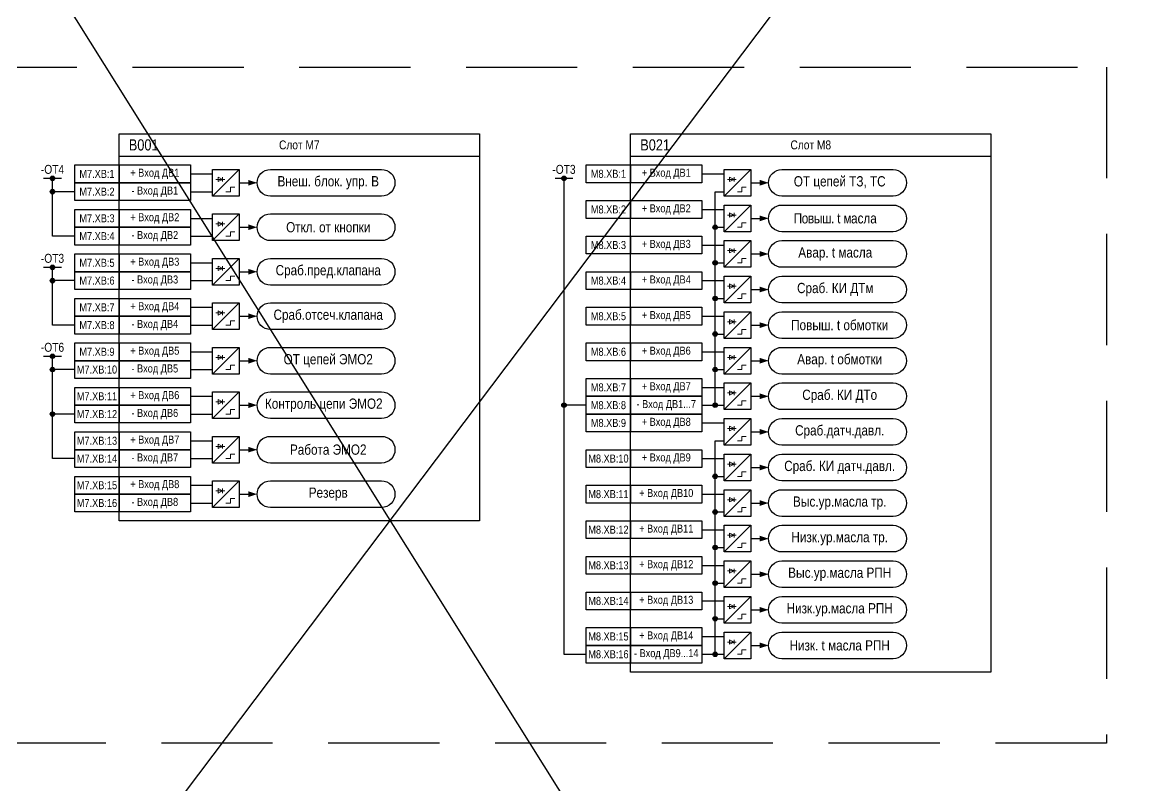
# Model space of a CAD drawing. Header units: millimetres. Extents: x 1491 to 6632, y -558 to 938.
# Drawn here: x 1783.2 to 2035.8, y 280.5 to 452 of the extents above; entities that cross this region are included whole.
import ezdxf

# ---------------------------------------------------------------- set-up
doc = ezdxf.new("R2010")
doc.units = ezdxf.units.MM
doc.linetypes.add('штриховая2', pattern=[0.375, 0.25, -0.125])
doc.layers.add('_ОРЗ_0.3', color=7, linetype='Continuous', lineweight=30)
doc.layers.add('TEXT', color=7, linetype='Continuous', lineweight=25)
doc.layers.add('Основная', color=7, linetype='Continuous')
doc.styles.add('1.8_Gost_RD', font='ARIALN.TTF', dxfattribs={"height": 1.8})
doc.styles.add('2.5_Gost_RD', font='ARIALN.TTF', dxfattribs={"height": 2.5})

# ---------------------------------------------------------------- blocks, each defined once
blk = doc.blocks.new('Точка')
at = {"ltscale": 100}
h = blk.add_hatch(color=256, dxfattribs=at)
h.dxf.hatch_style = 1
edge = h.paths.add_edge_path()
edge.add_arc((0, 0), 0.5, 0, 360)
blk.add_circle((0, 0), 0.5, dxfattribs=at)
blk = doc.blocks.new('*U149')
at = {"ltscale": 0.25}
blk.add_line((0, 0), (3, 0), dxfattribs=at)
blk.add_lwpolyline([(2, 0, 1.3, 0, 0), (4, 0, 0, 0, 0)], format="xyseb", dxfattribs=at)
blk = doc.blocks.new('*U150')
at = {"ltscale": 0.25}
blk.add_line((0, 0), (3, 0), dxfattribs=at)
blk.add_lwpolyline([(2, 0, 1.3, 0, 0), (4, 0, 0, 0, 0)], format="xyseb", dxfattribs=at)
blk = doc.blocks.new('*U151')
at = {"ltscale": 0.25}
blk.add_line((0, 0), (3, 0), dxfattribs=at)
blk.add_lwpolyline([(2, 0, 1.3, 0, 0), (4, 0, 0, 0, 0)], format="xyseb", dxfattribs=at)
blk = doc.blocks.new('*U152')
at = {"ltscale": 0.25}
blk.add_line((0, 0), (3, 0), dxfattribs=at)
blk.add_lwpolyline([(2, 0, 1.3, 0, 0), (4, 0, 0, 0, 0)], format="xyseb", dxfattribs=at)
blk = doc.blocks.new('*U153')
at = {"ltscale": 0.25}
blk.add_line((0, 0), (3, 0), dxfattribs=at)
blk.add_lwpolyline([(2, 0, 1.3, 0, 0), (4, 0, 0, 0, 0)], format="xyseb", dxfattribs=at)
blk = doc.blocks.new('*U154')
at = {"ltscale": 0.25}
blk.add_line((0, 0), (3, 0), dxfattribs=at)
blk.add_lwpolyline([(2, 0, 1.3, 0, 0), (4, 0, 0, 0, 0)], format="xyseb", dxfattribs=at)
blk = doc.blocks.new('*U155')
at = {"ltscale": 0.25}
blk.add_line((0, 0), (3, 0), dxfattribs=at)
blk.add_lwpolyline([(2, 0, 1.3, 0, 0), (4, 0, 0, 0, 0)], format="xyseb", dxfattribs=at)
blk = doc.blocks.new('*U156')
at = {"ltscale": 0.25}
blk.add_line((0, 0), (3, 0), dxfattribs=at)
blk.add_lwpolyline([(2, 0, 1.3, 0, 0), (4, 0, 0, 0, 0)], format="xyseb", dxfattribs=at)
blk = doc.blocks.new('*U157')
at = {"ltscale": 0.25}
blk.add_line((0, 0), (3, 0), dxfattribs=at)
blk.add_lwpolyline([(2, 0, 1.3, 0, 0), (4, 0, 0, 0, 0)], format="xyseb", dxfattribs=at)
blk = doc.blocks.new('*U158')
at = {"ltscale": 0.25}
blk.add_line((0, 0), (3, 0), dxfattribs=at)
blk.add_lwpolyline([(2, 0, 1.3, 0, 0), (4, 0, 0, 0, 0)], format="xyseb", dxfattribs=at)
blk = doc.blocks.new('*U159')
at = {"ltscale": 0.25}
blk.add_line((0, 0), (3, 0), dxfattribs=at)
blk.add_lwpolyline([(2, 0, 1.3, 0, 0), (4, 0, 0, 0, 0)], format="xyseb", dxfattribs=at)
blk = doc.blocks.new('*U146')
at = {"ltscale": 0.25}
blk.add_line((0, 0), (3, 0), dxfattribs=at)
blk.add_lwpolyline([(2, 0, 1.3, 0, 0), (4, 0, 0, 0, 0)], format="xyseb", dxfattribs=at)
blk = doc.blocks.new('*U147')
at = {"ltscale": 0.25}
blk.add_line((0, 0), (3, 0), dxfattribs=at)
blk.add_lwpolyline([(2, 0, 1.3, 0, 0), (4, 0, 0, 0, 0)], format="xyseb", dxfattribs=at)
blk = doc.blocks.new('*U148')
at = {"ltscale": 0.25}
blk.add_line((0, 0), (3, 0), dxfattribs=at)
blk.add_lwpolyline([(2, 0, 1.3, 0, 0), (4, 0, 0, 0, 0)], format="xyseb", dxfattribs=at)
blk = doc.blocks.new('*U113')
at = {"ltscale": 0.25}
blk.add_line((0, 0), (3, 0), dxfattribs=at)
blk.add_lwpolyline([(2, 0, 1.3, 0, 0), (4, 0, 0, 0, 0)], format="xyseb", dxfattribs=at)

msp = doc.modelspace()

# ---------------------------------------------------------------- linework, layer by layer
at = {"ltscale": 100}
for p, q in [((1491, 938), (2244, -263)), ((2225, 816), (1548, -81)), ((1788, 417), (1792, 417)), ((1790, 404), (1790, 417)), ((1903, 417), (1907, 417)), ((1905, 417), (1905, 310)), ((1795, 414), (1790, 414)), ((1795, 404), (1790, 404)), ((1788, 397), (1792, 397)), ((1790, 384), (1790, 397)), ((1795, 394), (1790, 394)), ((1795, 384), (1790, 384)), ((1788, 377), (1792, 377)), ((1790, 354), (1790, 377)), ((1795, 374), (1790, 374)), ((1795, 364), (1790, 364)), ((1910, 366), (1905, 366)), ((1795, 354), (1790, 354)), ((1905, 310), (1910, 310))]:
    msp.add_line(p, q, dxfattribs=at)
at = {"lineweight": 13, "ltscale": 0.25}
for p, q in [((1828.25, 417.25), (1828.25, 416.25)), ((1943.25, 417.25), (1943.25, 416.25)), ((1943.25, 409.25), (1943.25, 408.25)), ((1828.25, 407.25), (1828.25, 406.25)), ((1943.25, 401.25), (1943.25, 400.25)), ((1828.25, 397.25), (1828.25, 396.25)), ((1943.25, 393.25), (1943.25, 392.25)), ((1828.25, 387.25), (1828.25, 386.25)), ((1943.25, 385.25), (1943.25, 384.25)), ((1828.25, 377.25), (1828.25, 376.25)), ((1943.25, 377.25), (1943.25, 376.25)), ((1943.25, 369.25), (1943.25, 368.25)), ((1828.25, 367.25), (1828.25, 366.25)), ((1943.25, 361.25), (1943.25, 360.25)), ((1828.25, 357.25), (1828.25, 356.25)), ((1943.25, 353.25), (1943.25, 352.25)), ((1828.25, 347.25), (1828.25, 346.25)), ((1943.25, 345.25), (1943.25, 344.25)), ((1943.25, 337.25), (1943.25, 336.25)), ((1943.25, 329.25), (1943.25, 328.25)), ((1943.25, 321.25), (1943.25, 320.25)), ((1943.25, 313.25), (1943.25, 312.25))]:
    msp.add_line(p, q, dxfattribs=at)
at = {"linetype": 'штриховая2', "ltscale": 100}
msp.add_lwpolyline([(1658, 442), (2027, 442), (2027, 290), (1658, 290)], close=True, dxfattribs=at)
at = {"ltscale": 100}
for points in [[(1805, 422), (1886, 422)], [(1920, 422), (2001, 422)], [(1939, 366), (1939, 414)], [(1939, 310), (1939, 358)]]:
    msp.add_lwpolyline(points, dxfattribs=at)
for points in [[(1795, 420), (1805, 420), (1805, 416), (1795, 416)], [(1805, 420), (1821, 420), (1821, 416), (1805, 416)], [(1910, 420), (1920, 420), (1920, 416), (1910, 416)], [(1920, 420), (1936, 420), (1936, 416), (1920, 416)], [(1795, 416), (1805, 416), (1805, 412), (1795, 412)], [(1805, 416), (1821, 416), (1821, 412), (1805, 412)], [(1910, 412), (1920, 412), (1920, 408), (1910, 408)], [(1920, 412), (1936, 412), (1936, 408), (1920, 408)], [(1795, 410), (1805, 410), (1805, 406), (1795, 406)], [(1805, 410), (1821, 410), (1821, 406), (1805, 406)], [(1795, 406), (1805, 406), (1805, 402), (1795, 402)], [(1805, 406), (1821, 406), (1821, 402), (1805, 402)], [(1910, 404), (1920, 404), (1920, 400), (1910, 400)], [(1920, 404), (1936, 404), (1936, 400), (1920, 400)], [(1795, 400), (1805, 400), (1805, 396), (1795, 396)], [(1805, 400), (1821, 400), (1821, 396), (1805, 396)], [(1795, 396), (1805, 396), (1805, 392), (1795, 392)], [(1805, 396), (1821, 396), (1821, 392), (1805, 392)], [(1910, 396), (1920, 396), (1920, 392), (1910, 392)], [(1920, 396), (1936, 396), (1936, 392), (1920, 392)], [(1795, 390), (1805, 390), (1805, 386), (1795, 386)], [(1805, 390), (1821, 390), (1821, 386), (1805, 386)], [(1910, 388), (1920, 388), (1920, 384), (1910, 384)], [(1920, 388), (1936, 388), (1936, 384), (1920, 384)], [(1795, 386), (1805, 386), (1805, 382), (1795, 382)], [(1805, 386), (1821, 386), (1821, 382), (1805, 382)], [(1795, 380), (1805, 380), (1805, 376), (1795, 376)], [(1805, 380), (1821, 380), (1821, 376), (1805, 376)], [(1910, 380), (1920, 380), (1920, 376), (1910, 376)], [(1920, 380), (1936, 380), (1936, 376), (1920, 376)], [(1795, 376), (1805, 376), (1805, 372), (1795, 372)], [(1805, 376), (1821, 376), (1821, 372), (1805, 372)], [(1910, 372), (1920, 372), (1920, 368), (1910, 368)], [(1920, 372), (1936, 372), (1936, 368), (1920, 368)], [(1795, 370), (1805, 370), (1805, 366), (1795, 366)], [(1805, 370), (1821, 370), (1821, 366), (1805, 366)], [(1910, 368), (1920, 368), (1920, 364), (1910, 364)], [(1920, 368), (1936, 368), (1936, 364), (1920, 364)], [(1795, 366), (1805, 366), (1805, 362), (1795, 362)], [(1805, 366), (1821, 366), (1821, 362), (1805, 362)], [(1910, 364), (1920, 364), (1920, 360), (1910, 360)], [(1920, 364), (1936, 364), (1936, 360), (1920, 360)], [(1795, 360), (1805, 360), (1805, 356), (1795, 356)], [(1805, 360), (1821, 360), (1821, 356), (1805, 356)], [(1795, 356), (1805, 356), (1805, 352), (1795, 352)], [(1805, 356), (1821, 356), (1821, 352), (1805, 352)], [(1910, 356), (1920, 356), (1920, 352), (1910, 352)], [(1920, 356), (1936, 356), (1936, 352), (1920, 352)], [(1795, 350), (1805, 350), (1805, 346), (1795, 346)], [(1805, 350), (1821, 350), (1821, 346), (1805, 346)], [(1795, 346), (1805, 346), (1805, 342), (1795, 342)], [(1805, 346), (1821, 346), (1821, 342), (1805, 342)], [(1910, 348), (1920, 348), (1920, 344), (1910, 344)], [(1920, 348), (1936, 348), (1936, 344), (1920, 344)], [(1910, 340), (1920, 340), (1920, 336), (1910, 336)], [(1920, 340), (1936, 340), (1936, 336), (1920, 336)], [(1910, 332), (1920, 332), (1920, 328), (1910, 328)], [(1920, 332), (1936, 332), (1936, 328), (1920, 328)], [(1910, 324), (1920, 324), (1920, 320), (1910, 320)], [(1920, 324), (1936, 324), (1936, 320), (1920, 320)], [(1910, 316), (1920, 316), (1920, 312), (1910, 312)], [(1920, 316), (1936, 316), (1936, 312), (1920, 312)], [(1910, 312), (1920, 312), (1920, 308), (1910, 308)], [(1920, 312), (1936, 312), (1936, 308), (1920, 308)]]:
    msp.add_lwpolyline(points, close=True, dxfattribs=at)
for points in [[(1826, 419), (1832, 419), (1832, 413), (1826, 413)], [(1941, 419), (1947, 419), (1947, 413), (1941, 413)], [(1941, 411), (1947, 411), (1947, 405), (1941, 405)], [(1826, 409), (1832, 409), (1832, 403), (1826, 403)], [(1941, 403), (1947, 403), (1947, 397), (1941, 397)], [(1826, 399), (1832, 399), (1832, 393), (1826, 393)], [(1941, 395), (1947, 395), (1947, 389), (1941, 389)], [(1826, 389), (1832, 389), (1832, 383), (1826, 383)], [(1941, 387), (1947, 387), (1947, 381), (1941, 381)], [(1826, 379), (1832, 379), (1832, 373), (1826, 373)], [(1941, 379), (1947, 379), (1947, 373), (1941, 373)], [(1826, 369), (1832, 369), (1832, 363), (1826, 363)], [(1941, 371), (1947, 371), (1947, 365), (1941, 365)], [(1941, 363), (1947, 363), (1947, 357), (1941, 357)], [(1826, 359), (1832, 359), (1832, 353), (1826, 353)], [(1941, 355), (1947, 355), (1947, 349), (1941, 349)], [(1826, 349), (1832, 349), (1832, 343), (1826, 343)], [(1941, 347), (1947, 347), (1947, 341), (1941, 341)], [(1941, 339), (1947, 339), (1947, 333), (1941, 333)], [(1941, 331), (1947, 331), (1947, 325), (1941, 325)], [(1941, 323), (1947, 323), (1947, 317), (1941, 317)], [(1941, 315), (1947, 315), (1947, 309), (1941, 309)]]:
    msp.add_lwpolyline(points, close=True)
at = {"lineweight": 13, "ltscale": 0.25}
for points in [[(1828.25, 416.75), (1827.25, 417.25), (1827.25, 416.25), (1828.25, 416.75)], [(1943.25, 416.75), (1942.25, 417.25), (1942.25, 416.25), (1943.25, 416.75)], [(1943.25, 408.75), (1942.25, 409.25), (1942.25, 408.25), (1943.25, 408.75)], [(1828.25, 406.75), (1827.25, 407.25), (1827.25, 406.25), (1828.25, 406.75)], [(1943.25, 400.75), (1942.25, 401.25), (1942.25, 400.25), (1943.25, 400.75)], [(1828.25, 396.75), (1827.25, 397.25), (1827.25, 396.25), (1828.25, 396.75)], [(1943.25, 392.75), (1942.25, 393.25), (1942.25, 392.25), (1943.25, 392.75)], [(1828.25, 386.75), (1827.25, 387.25), (1827.25, 386.25), (1828.25, 386.75)], [(1943.25, 384.75), (1942.25, 385.25), (1942.25, 384.25), (1943.25, 384.75)], [(1828.25, 376.75), (1827.25, 377.25), (1827.25, 376.25), (1828.25, 376.75)], [(1943.25, 376.75), (1942.25, 377.25), (1942.25, 376.25), (1943.25, 376.75)], [(1943.25, 368.75), (1942.25, 369.25), (1942.25, 368.25), (1943.25, 368.75)], [(1828.25, 366.75), (1827.25, 367.25), (1827.25, 366.25), (1828.25, 366.75)], [(1943.25, 360.75), (1942.25, 361.25), (1942.25, 360.25), (1943.25, 360.75)], [(1828.25, 356.75), (1827.25, 357.25), (1827.25, 356.25), (1828.25, 356.75)], [(1943.25, 352.75), (1942.25, 353.25), (1942.25, 352.25), (1943.25, 352.75)], [(1828.25, 346.75), (1827.25, 347.25), (1827.25, 346.25), (1828.25, 346.75)], [(1943.25, 344.75), (1942.25, 345.25), (1942.25, 344.25), (1943.25, 344.75)], [(1943.25, 336.75), (1942.25, 337.25), (1942.25, 336.25), (1943.25, 336.75)], [(1943.25, 328.75), (1942.25, 329.25), (1942.25, 328.25), (1943.25, 328.75)], [(1943.25, 320.75), (1942.25, 321.25), (1942.25, 320.25), (1943.25, 320.75)], [(1943.25, 312.75), (1942.25, 313.25), (1942.25, 312.25), (1943.25, 312.75)]]:
    msp.add_lwpolyline(points, dxfattribs=at)
at = {"lineweight": 13, "flags": 128}
for points in [[(1827.5, 417.5, 0, 0, 0), (1827.5, 418, 0.25, 0, 0), (1827.5, 418.5, 0, 0, 0)], [(1828, 417.5, 0, 0, 0), (1828, 418, 0.25, 0, 0), (1828, 418.5, 0, 0, 0)], [(1942.5, 417.5, 0, 0, 0), (1942.5, 418, 0.25, 0, 0), (1942.5, 418.5, 0, 0, 0)], [(1943, 417.5, 0, 0, 0), (1943, 418, 0.25, 0, 0), (1943, 418.5, 0, 0, 0)], [(1942.5, 409.5, 0, 0, 0), (1942.5, 410, 0.25, 0, 0), (1942.5, 410.5, 0, 0, 0)], [(1943, 409.5, 0, 0, 0), (1943, 410, 0.25, 0, 0), (1943, 410.5, 0, 0, 0)], [(1827.5, 407.5, 0, 0, 0), (1827.5, 408, 0.25, 0, 0), (1827.5, 408.5, 0, 0, 0)], [(1828, 407.5, 0, 0, 0), (1828, 408, 0.25, 0, 0), (1828, 408.5, 0, 0, 0)], [(1942.5, 401.5, 0, 0, 0), (1942.5, 402, 0.25, 0, 0), (1942.5, 402.5, 0, 0, 0)], [(1943, 401.5, 0, 0, 0), (1943, 402, 0.25, 0, 0), (1943, 402.5, 0, 0, 0)], [(1827.5, 397.5, 0, 0, 0), (1827.5, 398, 0.25, 0, 0), (1827.5, 398.5, 0, 0, 0)], [(1828, 397.5, 0, 0, 0), (1828, 398, 0.25, 0, 0), (1828, 398.5, 0, 0, 0)], [(1942.5, 393.5, 0, 0, 0), (1942.5, 394, 0.25, 0, 0), (1942.5, 394.5, 0, 0, 0)], [(1943, 393.5, 0, 0, 0), (1943, 394, 0.25, 0, 0), (1943, 394.5, 0, 0, 0)], [(1827.5, 387.5, 0, 0, 0), (1827.5, 388, 0.25, 0, 0), (1827.5, 388.5, 0, 0, 0)], [(1828, 387.5, 0, 0, 0), (1828, 388, 0.25, 0, 0), (1828, 388.5, 0, 0, 0)], [(1942.5, 385.5, 0, 0, 0), (1942.5, 386, 0.25, 0, 0), (1942.5, 386.5, 0, 0, 0)], [(1943, 385.5, 0, 0, 0), (1943, 386, 0.25, 0, 0), (1943, 386.5, 0, 0, 0)], [(1827.5, 377.5, 0, 0, 0), (1827.5, 378, 0.25, 0, 0), (1827.5, 378.5, 0, 0, 0)], [(1828, 377.5, 0, 0, 0), (1828, 378, 0.25, 0, 0), (1828, 378.5, 0, 0, 0)], [(1942.5, 377.5, 0, 0, 0), (1942.5, 378, 0.25, 0, 0), (1942.5, 378.5, 0, 0, 0)], [(1943, 377.5, 0, 0, 0), (1943, 378, 0.25, 0, 0), (1943, 378.5, 0, 0, 0)], [(1942.5, 369.5, 0, 0, 0), (1942.5, 370, 0.25, 0, 0), (1942.5, 370.5, 0, 0, 0)], [(1943, 369.5, 0, 0, 0), (1943, 370, 0.25, 0, 0), (1943, 370.5, 0, 0, 0)], [(1827.5, 367.5, 0, 0, 0), (1827.5, 368, 0.25, 0, 0), (1827.5, 368.5, 0, 0, 0)], [(1828, 367.5, 0, 0, 0), (1828, 368, 0.25, 0, 0), (1828, 368.5, 0, 0, 0)], [(1942.5, 361.5, 0, 0, 0), (1942.5, 362, 0.25, 0, 0), (1942.5, 362.5, 0, 0, 0)], [(1943, 361.5, 0, 0, 0), (1943, 362, 0.25, 0, 0), (1943, 362.5, 0, 0, 0)], [(1827.5, 357.5, 0, 0, 0), (1827.5, 358, 0.25, 0, 0), (1827.5, 358.5, 0, 0, 0)], [(1828, 357.5, 0, 0, 0), (1828, 358, 0.25, 0, 0), (1828, 358.5, 0, 0, 0)], [(1942.5, 353.5, 0, 0, 0), (1942.5, 354, 0.25, 0, 0), (1942.5, 354.5, 0, 0, 0)], [(1943, 353.5, 0, 0, 0), (1943, 354, 0.25, 0, 0), (1943, 354.5, 0, 0, 0)], [(1827.5, 347.5, 0, 0, 0), (1827.5, 348, 0.25, 0, 0), (1827.5, 348.5, 0, 0, 0)], [(1828, 347.5, 0, 0, 0), (1828, 348, 0.25, 0, 0), (1828, 348.5, 0, 0, 0)], [(1942.5, 345.5, 0, 0, 0), (1942.5, 346, 0.25, 0, 0), (1942.5, 346.5, 0, 0, 0)], [(1943, 345.5, 0, 0, 0), (1943, 346, 0.25, 0, 0), (1943, 346.5, 0, 0, 0)], [(1942.5, 337.5, 0, 0, 0), (1942.5, 338, 0.25, 0, 0), (1942.5, 338.5, 0, 0, 0)], [(1943, 337.5, 0, 0, 0), (1943, 338, 0.25, 0, 0), (1943, 338.5, 0, 0, 0)], [(1942.5, 329.5, 0, 0, 0), (1942.5, 330, 0.25, 0, 0), (1942.5, 330.5, 0, 0, 0)], [(1943, 329.5, 0, 0, 0), (1943, 330, 0.25, 0, 0), (1943, 330.5, 0, 0, 0)], [(1942.5, 321.5, 0, 0, 0), (1942.5, 322, 0.25, 0, 0), (1942.5, 322.5, 0, 0, 0)], [(1943, 321.5, 0, 0, 0), (1943, 322, 0.25, 0, 0), (1943, 322.5, 0, 0, 0)], [(1942.5, 313.5, 0, 0, 0), (1942.5, 314, 0.25, 0, 0), (1942.5, 314.5, 0, 0, 0)], [(1943, 313.5, 0, 0, 0), (1943, 314, 0.25, 0, 0), (1943, 314.5, 0, 0, 0)]]:
    msp.add_lwpolyline(points, format="xyseb", dxfattribs=at)
at = {"ltscale": 100}
for points in [[(1839, 413, -1), (1839, 419), (1864, 419, -1), (1864, 413)], [(1954, 413, -1), (1954, 419), (1979, 419, -1), (1979, 413)], [(1954, 405, -1), (1954, 411), (1979, 411, -1), (1979, 405)], [(1839, 403, -1), (1839, 409), (1864, 409, -1), (1864, 403)], [(1954, 397, -1), (1954, 403), (1979, 403, -1), (1979, 397)], [(1839, 393, -1), (1839, 399), (1864, 399, -1), (1864, 393)], [(1954, 389, -1), (1954, 395), (1979, 395, -1), (1979, 389)], [(1839, 383, -1), (1839, 389), (1864, 389, -1), (1864, 383)], [(1954, 381, -1), (1954, 387), (1979, 387, -1), (1979, 381)], [(1839, 373, -1), (1839, 379), (1864, 379, -1), (1864, 373)], [(1954, 373, -1), (1954, 379), (1979, 379, -1), (1979, 373)], [(1839, 363, -1), (1839, 369), (1864, 369, -1), (1864, 363)], [(1954, 365, -1), (1954, 371), (1979, 371, -1), (1979, 365)], [(1954, 357, -1), (1954, 363), (1979, 363, -1), (1979, 357)], [(1839, 353, -1), (1839, 359), (1864, 359, -1), (1864, 353)], [(1954, 349, -1), (1954, 355), (1979, 355, -1), (1979, 349)], [(1839, 343, -1), (1839, 349), (1864, 349, -1), (1864, 343)], [(1954, 341, -1), (1954, 347), (1979, 347, -1), (1979, 341)], [(1954, 333, -1), (1954, 339), (1979, 339, -1), (1979, 333)], [(1954, 325, -1), (1954, 331), (1979, 331, -1), (1979, 325)], [(1954, 317, -1), (1954, 323), (1979, 323, -1), (1979, 317)], [(1954, 309, -1), (1954, 315), (1979, 315, -1), (1979, 309)]]:
    msp.add_lwpolyline(points, format="xyb", close=True, dxfattribs=at)
at = {"layer": '_ОРЗ_0.3', "ltscale": 100}
for points in [[(1805, 427), (1886, 427), (1886, 340), (1805, 340)], [(1920, 427), (2001, 427), (2001, 306), (1920, 306)]]:
    msp.add_lwpolyline(points, close=True, dxfattribs=at)
at = {"layer": 'Основная', "color": 0}
for p, q in [((1821, 418), (1826, 418)), ((1936, 418), (1941, 418)), ((1821, 414), (1826, 414)), ((1939, 414), (1941, 414)), ((1936, 410), (1941, 410)), ((1821, 408), (1826, 408)), ((1939, 406), (1941, 406)), ((1821, 404), (1826, 404)), ((1936, 402), (1941, 402)), ((1821, 398), (1826, 398)), ((1939, 398), (1941, 398)), ((1821, 394), (1826, 394)), ((1936, 394), (1941, 394)), ((1939, 390), (1941, 390)), ((1821, 388), (1826, 388)), ((1821, 384), (1826, 384)), ((1936, 386), (1941, 386)), ((1939, 382), (1941, 382)), ((1821, 378), (1826, 378)), ((1936, 378), (1941, 378)), ((1821, 374), (1826, 374)), ((1939, 374), (1941, 374)), ((1936, 370), (1941, 370)), ((1821, 368), (1826, 368)), ((1821, 364), (1826, 364)), ((1936, 366), (1941, 366)), ((1936, 362), (1941, 362)), ((1936, 362), (1941, 362)), ((1821, 358), (1826, 358)), ((1939, 358), (1941, 358)), ((1939, 358), (1941, 358)), ((1821, 354), (1826, 354)), ((1936, 354), (1941, 354)), ((1939, 350), (1941, 350)), ((1821, 348), (1826, 348)), ((1936, 346), (1941, 346)), ((1821, 344), (1826, 344)), ((1939, 342), (1941, 342)), ((1936, 338), (1941, 338)), ((1939, 334), (1941, 334)), ((1936, 330), (1941, 330)), ((1939, 326), (1941, 326)), ((1936, 322), (1941, 322)), ((1939, 318), (1941, 318)), ((1936, 314), (1941, 314)), ((1936, 310), (1941, 310))]:
    msp.add_line(p, q, dxfattribs=at)
at = {"layer": 'Основная', "ltscale": 0.25}
for p, q in [((1832, 419), (1826, 413)), ((1947, 419), (1941, 413)), ((1947, 411), (1941, 405)), ((1832, 409), (1826, 403)), ((1947, 403), (1941, 397)), ((1832, 399), (1826, 393)), ((1947, 395), (1941, 389)), ((1832, 389), (1826, 383)), ((1947, 387), (1941, 381)), ((1832, 379), (1826, 373)), ((1947, 379), (1941, 373)), ((1832, 369), (1826, 363)), ((1947, 371), (1941, 365)), ((1947, 363), (1941, 357)), ((1832, 359), (1826, 353)), ((1947, 355), (1941, 349)), ((1832, 349), (1826, 343)), ((1947, 347), (1941, 341)), ((1947, 339), (1941, 333)), ((1947, 331), (1941, 325)), ((1947, 323), (1941, 317)), ((1947, 315), (1941, 309))]:
    msp.add_line(p, q, dxfattribs=at)
at = {"layer": 'Основная', "color": 0, "lineweight": 13}
for p, q in [((1826.75, 416.75), (1828.75, 416.75)), ((1941.75, 416.75), (1943.75, 416.75)), ((1826.75, 406.75), (1828.75, 406.75)), ((1941.75, 408.75), (1943.75, 408.75)), ((1941.75, 400.75), (1943.75, 400.75)), ((1826.75, 396.75), (1828.75, 396.75)), ((1941.75, 392.75), (1943.75, 392.75)), ((1826.75, 386.75), (1828.75, 386.75)), ((1941.75, 384.75), (1943.75, 384.75)), ((1826.75, 376.75), (1828.75, 376.75)), ((1941.75, 376.75), (1943.75, 376.75)), ((1941.75, 368.75), (1943.75, 368.75)), ((1826.75, 366.75), (1828.75, 366.75)), ((1941.75, 360.75), (1943.75, 360.75)), ((1826.75, 356.75), (1828.75, 356.75)), ((1941.75, 352.75), (1943.75, 352.75)), ((1826.75, 346.75), (1828.75, 346.75)), ((1941.75, 344.75), (1943.75, 344.75)), ((1941.75, 336.75), (1943.75, 336.75)), ((1941.75, 328.75), (1943.75, 328.75)), ((1941.75, 320.75), (1943.75, 320.75)), ((1941.75, 312.75), (1943.75, 312.75))]:
    msp.add_line(p, q, dxfattribs=at)
for p, q in [((1830, 415), (1831, 415)), ((1830, 414), (1830, 415)), ((1945, 415), (1946, 415)), ((1945, 414), (1945, 415)), ((1829, 414), (1830, 414)), ((1944, 414), (1945, 414)), ((1945, 407), (1946, 407)), ((1945, 406), (1945, 407)), ((1830, 405), (1831, 405)), ((1830, 404), (1830, 405)), ((1944, 406), (1945, 406)), ((1829, 404), (1830, 404)), ((1945, 399), (1946, 399)), ((1945, 398), (1945, 399)), ((1944, 398), (1945, 398)), ((1829, 394), (1830, 394)), ((1830, 395), (1831, 395)), ((1830, 394), (1830, 395)), ((1944, 390), (1945, 390)), ((1945, 391), (1946, 391)), ((1945, 390), (1945, 391)), ((1829, 384), (1830, 384)), ((1830, 385), (1831, 385)), ((1830, 384), (1830, 385)), ((1944, 382), (1945, 382)), ((1945, 383), (1946, 383)), ((1945, 382), (1945, 383)), ((1829, 374), (1830, 374)), ((1830, 375), (1831, 375)), ((1830, 374), (1830, 375)), ((1944, 374), (1945, 374)), ((1945, 375), (1946, 375)), ((1945, 374), (1945, 375)), ((1945, 367), (1946, 367)), ((1945, 366), (1945, 367)), ((1829, 364), (1830, 364)), ((1830, 365), (1831, 365)), ((1830, 364), (1830, 365)), ((1944, 366), (1945, 366)), ((1945, 359), (1946, 359)), ((1945, 358), (1945, 359)), ((1944, 358), (1945, 358)), ((1829, 354), (1830, 354)), ((1830, 355), (1831, 355)), ((1830, 354), (1830, 355)), ((1944, 350), (1945, 350)), ((1945, 351), (1946, 351)), ((1945, 350), (1945, 351)), ((1829, 344), (1830, 344)), ((1830, 345), (1831, 345)), ((1830, 344), (1830, 345)), ((1944, 342), (1945, 342)), ((1945, 343), (1946, 343)), ((1945, 342), (1945, 343)), ((1944, 334), (1945, 334)), ((1945, 335), (1946, 335)), ((1945, 334), (1945, 335)), ((1944, 326), (1945, 326)), ((1945, 327), (1946, 327)), ((1945, 326), (1945, 327)), ((1945, 319), (1946, 319)), ((1945, 318), (1945, 319)), ((1944, 318), (1945, 318)), ((1945, 311), (1946, 311)), ((1945, 310), (1945, 311)), ((1944, 310), (1945, 310))]:
    msp.add_line(p, q, dxfattribs=at).dxf.unprotected_set("ltscale", 0)

# ---------------------------------------------------------------- block references
at = {"ltscale": 100}
for p in [(1790, 417), (1905, 417), (1790, 414), (1939, 406), (1790, 397), (1939, 398), (1790, 394), (1939, 390), (1939, 382), (1790, 377), (1790, 374), (1939, 374), (1905, 366), (1939, 366), (1790, 364), (1939, 350), (1939, 342), (1939, 334), (1939, 326), (1939, 318), (1939, 310)]:
    msp.add_blockref('Точка', p, dxfattribs=at)
at = {"ltscale": 0.35}
for name, p in [('*U113', (1832, 416)), ('*U149', (1947, 416)), ('*U113', (1832, 406)), ('*U150', (1947, 408)), ('*U151', (1947, 400)), ('*U113', (1832, 396)), ('*U152', (1947, 392)), ('*U113', (1832, 386)), ('*U153', (1947, 384)), ('*U113', (1832, 376)), ('*U154', (1947, 376)), ('*U113', (1832, 366)), ('*U155', (1947, 368)), ('*U156', (1947, 360)), ('*U113', (1832, 356)), ('*U157', (1947, 352)), ('*U113', (1832, 346)), ('*U158', (1947, 344)), ('*U159', (1947, 336)), ('*U146', (1947, 328)), ('*U147', (1947, 320)), ('*U148', (1947, 312))]:
    msp.add_blockref(name, p, dxfattribs=at)

# ---------------------------------------------------------------- texts
at = {"ltscale": 100, "attachment_point": 5}
for s, insert, char_height, width, style in [('B001', (1810.5, 424.5), 2.5, 11, '2.5_Gost_RD'), ('Слот М7', (1845.5, 424.5), 2, 81, '1.8_Gost_RD'), ('B021', (1925.5, 424.5), 2.5, 11, '2.5_Gost_RD'), ('Слот М8', (1960.5, 424.5), 2, 81, '1.8_Gost_RD'), ('-ОТ4', (1790, 419), 2, 81, '1.8_Gost_RD'), ('-ОТ3', (1905, 419), 2, 81, '1.8_Gost_RD'), ('М7.XB:1', (1800, 418), 1.8, 10, '1.8_Gost_RD'), ('+ Вход ДВ1', (1813, 418), 1.8, 16, '1.8_Gost_RD'), ('M8.XB:1', (1915, 418), 1.8, 10, '1.8_Gost_RD'), ('+ Вход ДВ1', (1928, 418), 1.8, 16, '1.8_Gost_RD'), ('М7.XB:2', (1800, 414), 1.8, 10, '1.8_Gost_RD'), ('- Вход ДВ1', (1813, 414), 1.8, 16, '1.8_Gost_RD'), ('+ Вход ДВ2', (1813, 408), 1.8, 16, '1.8_Gost_RD'), ('M8.XB:2', (1915, 410), 1.8, 10, '1.8_Gost_RD'), ('+ Вход ДВ2', (1928, 410), 1.8, 16, '1.8_Gost_RD'), ('М7.XB:3', (1800, 408), 1.8, 10, '1.8_Gost_RD'), ('М7.XB:4', (1800, 404), 1.8, 10, '1.8_Gost_RD'), ('- Вход ДВ2', (1813, 404), 1.8, 16, '1.8_Gost_RD'), ('M8.XB:3', (1915, 402), 1.8, 10, '1.8_Gost_RD'), ('+ Вход ДВ3', (1928, 402), 1.8, 16, '1.8_Gost_RD'), ('-ОТ3', (1790, 399), 2, 81, '1.8_Gost_RD'), ('+ Вход ДВ3', (1813, 398), 1.8, 16, '1.8_Gost_RD'), ('М7.XB:5', (1800, 398), 1.8, 10, '1.8_Gost_RD'), ('\\A1;\\pxsm0.7;Сраб.пред.клапана', (1852, 396), 2.3, 31, '2.5_Gost_RD'), ('М7.XB:6', (1800, 394), 1.8, 10, '1.8_Gost_RD'), ('- Вход ДВ3', (1813, 394), 1.8, 16, '1.8_Gost_RD'), ('M8.XB:4', (1915, 394), 1.8, 10, '1.8_Gost_RD'), ('+ Вход ДВ4', (1928, 394), 1.8, 16, '1.8_Gost_RD'), ('М7.XB:7', (1800, 388), 1.8, 10, '1.8_Gost_RD'), ('+ Вход ДВ4', (1813, 388), 1.8, 16, '1.8_Gost_RD'), ('\\A1;\\pxsm0.7;Сраб.отсеч.клапана', (1852, 386), 2.3, 31, '2.5_Gost_RD'), ('M8.XB:5', (1915, 386), 1.8, 10, '1.8_Gost_RD'), ('+ Вход ДВ5', (1928, 386), 1.8, 16, '1.8_Gost_RD'), ('М7.XB:8', (1800, 384), 1.8, 10, '1.8_Gost_RD'), ('- Вход ДВ4', (1813, 384), 1.8, 16, '1.8_Gost_RD'), ('-ОТ6', (1790, 379), 2, 81, '1.8_Gost_RD'), ('М7.XB:9', (1800, 378), 1.8, 10, '1.8_Gost_RD'), ('+ Вход ДВ5', (1813, 378), 1.8, 16, '1.8_Gost_RD'), ('M8.XB:6', (1915, 378), 1.8, 10, '1.8_Gost_RD'), ('+ Вход ДВ6', (1928, 378), 1.8, 16, '1.8_Gost_RD'), ('М7.XB:10', (1800, 374), 1.8, 10, '1.8_Gost_RD'), ('- Вход ДВ5', (1813, 374), 1.8, 16, '1.8_Gost_RD'), ('М7.XB:11', (1800, 368), 1.8, 10, '1.8_Gost_RD'), ('+ Вход ДВ6', (1813, 368), 1.8, 16, '1.8_Gost_RD'), ('M8.XB:7', (1915, 370), 1.8, 10, '1.8_Gost_RD'), ('+ Вход ДВ7', (1928, 370), 1.8, 16, '1.8_Gost_RD'), ('M8.XB:8', (1915, 366), 1.8, 10, '1.8_Gost_RD'), ('- Вход ДВ1...7', (1928, 366), 1.8, 16, '1.8_Gost_RD'), ('М7.XB:12', (1800, 364), 1.8, 10, '1.8_Gost_RD'), ('- Вход ДВ6', (1813, 364), 1.8, 16, '1.8_Gost_RD'), ('M8.XB:9', (1915, 362), 1.8, 10, '1.8_Gost_RD'), ('+ Вход ДВ8', (1928, 362), 1.8, 16, '1.8_Gost_RD'), ('М7.XB:13', (1800, 358), 1.8, 10, '1.8_Gost_RD'), ('+ Вход ДВ7', (1813, 358), 1.8, 16, '1.8_Gost_RD'), ('М7.XB:14', (1800, 354), 1.8, 10, '1.8_Gost_RD'), ('- Вход ДВ7', (1813, 354), 1.8, 16, '1.8_Gost_RD'), ('M8.XB:10', (1915, 354), 1.8, 10, '1.8_Gost_RD'), ('+ Вход ДВ9', (1928, 354), 1.8, 16, '1.8_Gost_RD'), ('М7.XB:15', (1800, 348), 1.8, 10, '1.8_Gost_RD'), ('+ Вход ДВ8', (1813, 348), 1.8, 16, '1.8_Gost_RD'), ('M8.XB:11', (1915, 346), 1.8, 10, '1.8_Gost_RD'), ('+ Вход ДВ10', (1928, 346), 1.8, 16, '1.8_Gost_RD'), ('М7.XB:16', (1800, 344), 1.8, 10, '1.8_Gost_RD'), ('- Вход ДВ8', (1813, 344), 1.8, 16, '1.8_Gost_RD'), ('\\A1;\\pxsm0.7;Выс.ур.масла тр.', (1967, 344), 2.3, 31, '2.5_Gost_RD'), ('M8.XB:12', (1915, 338), 1.8, 10, '1.8_Gost_RD'), ('+ Вход ДВ11', (1928, 338), 1.8, 16, '1.8_Gost_RD'), ('\\A1;\\pxsm0.7;Низк.ур.масла тр.', (1967, 336), 2.3, 29.7748, '2.5_Gost_RD'), ('M8.XB:13', (1915, 330), 1.8, 10, '1.8_Gost_RD'), ('+ Вход ДВ12', (1928, 330), 1.8, 16, '1.8_Gost_RD'), ('\\A1;\\pxsm0.7;Выс.ур.масла РПН', (1967, 328), 2.3, 31, '2.5_Gost_RD'), ('M8.XB:14', (1915, 322), 1.8, 10, '1.8_Gost_RD'), ('+ Вход ДВ13', (1928, 322), 1.8, 16, '1.8_Gost_RD'), ('\\A1;\\pxsm0.7;Низк.ур.масла РПН', (1967, 320), 2.3, 29.7748, '2.5_Gost_RD'), ('M8.XB:15', (1915, 314), 1.8, 10, '1.8_Gost_RD'), ('+ Вход ДВ14', (1928, 314), 1.8, 16, '1.8_Gost_RD'), ('\\A1;\\pxsm0.7;Низк. t масла РПН', (1967, 312), 2.3, 29.7748, '2.5_Gost_RD'), ('M8.XB:16', (1915, 310), 1.8, 10, '1.8_Gost_RD'), ('- Вход ДВ9...14', (1928, 310), 1.8, 16, '1.8_Gost_RD')]:
    msp.add_mtext(s, dxfattribs=dict(at, insert=insert, char_height=char_height, width=width, style=style))
at = {"layer": 'TEXT', "ltscale": 100, "char_height": 2.3, "attachment_point": 5, "style": '2.5_Gost_RD'}
for s, insert, width in [('\\pxsm0.7;Внеш. блок. упр. В', (1852, 416), 31), ('\\pxsm0.7;ОТ цепей ТЗ, ТС', (1967, 416), 31), ('\\A1;\\pxsm0.7;{\\T0.95;Повыш. t м}асла ', (1966, 408), 31), ('\\pxsm0.7;Откл. от кнопки', (1852, 406), 31), ('\\A1;\\pxsm0.7;Авар. t масла', (1966, 400), 31), ('\\A1;\\pxsm0.7;Сраб. КИ ДТм', (1966, 392), 31), ('\\A1;\\pxsm0.7;Повыш. t обмотки', (1967, 384), 31), ('\\pxsm0.7;ОТ цепей ЭМО2', (1852, 376), 31), ('\\A1;\\pxsm0.7,t3;Авар. t обмотки', (1967, 376), 31), ('\\A1;\\pxsm0.7;Сраб. КИ ДТо', (1967, 368), 31), ('\\pxsm0.7;Контроль цепи ЭМО2', (1851, 366), 28), ('\\A1;\\pxsm0.7;Сраб.датч.давл.', (1967, 360), 31), ('\\pxsm0.7;Работа ЭМО2', (1852, 356), 31), ('\\A1;\\pxsm0.7;Сраб. КИ датч.давл.', (1967, 352), 31), ('\\pxsm0.7;Резерв', (1852, 346), 31)]:
    msp.add_mtext(s, dxfattribs=dict(at, insert=insert, width=width))

doc.saveas('drawing.dxf')
